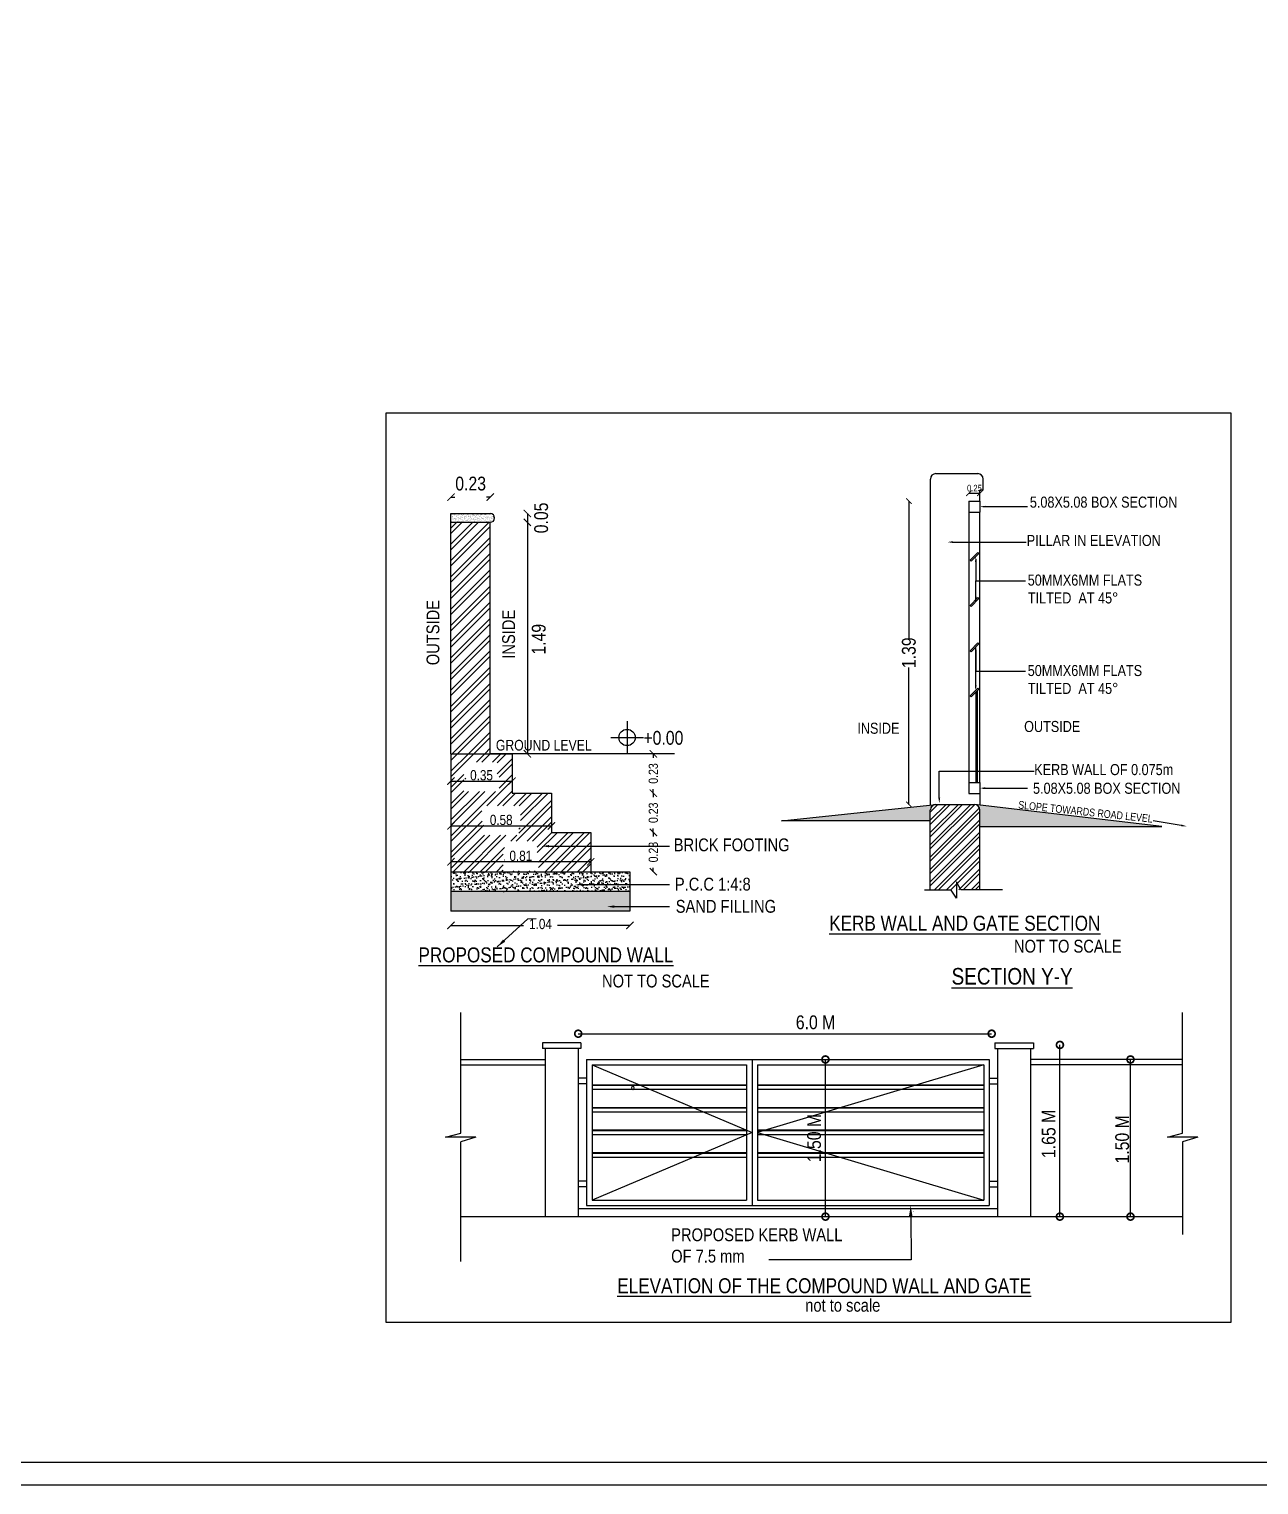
# Model space of a CAD drawing. Header units: metres. Extents: x 127 to 433, y 178 to 269.
# Drawn here: x 180.67 to 206.81, y 178.04 to 208.97 of the extents above; entities that cross this region are included whole.
import ezdxf

# ---------------------------------------------------------------- set-up
doc = ezdxf.new("R2010")
doc.units = ezdxf.units.M
doc.header["$MEASUREMENT"] = 0
doc.layers.add('DIMA', color=11, linetype='Continuous', lineweight=0)
doc.layers.add('TEXT', color=3, linetype='Continuous', lineweight=25)
doc.layers.add('HATCH', color=8, linetype='Continuous')
doc.styles.add('Arial', font='swissc.ttf')
doc.styles.get("Standard").update_dxf_attribs({"font": 'swissc.ttf'})
doc.dimstyles.get("Standard").update_dxf_attribs({"dimtxt": 1.5, "dimasz": 0.18, "dimexe": 0.18, "dimexo": 0.0625, "dimgap": 0.09, "dimtad": 0, "dimzin": 0, "dimdsep": 46, "dimtxsty": 'Standard', "dimcen": 0.09, "dimse1": 1, "dimse2": 1, "dimsd1": 1, "dimsd2": 1, "dimclrt": 256, "dimadec": 0, "dimazin": 0, "dimtfac": 1, "dimtofl": 0, "dimtmove": 0, "dimatfit": 3, "dimfxl": 0, "dimtolj": 1, "dimtzin": 0, "dimarcsym": 0})
pattern_1 = [(37.5, (92955.92725, 5724.55696), (-0.002007312, 0.061399115), [0, -0.04843549, 0, -0.054171273, 0, -0.051781364]), (7.5, (92955.92725, 5724.55696), (0.05639474, 0.08992897), [0, -0.026129673, 0, -0.043655673, 0, -0.016729364]), (327.5, (92955.888055, 5724.55696), (0.099233546, 0.000180328), [0, -0.015932727, 0, -0.057357818, 0, -0.074883818]), (317.5, (92955.888055, 5724.55696), (0.09579159, 0.02796753), [0, -0.007966364, 0, -0.037601236, 0, -0.043018364])]

# ---------------------------------------------------------------- blocks, each defined once
blk = doc.blocks.new('_ARCHTICK')
at = {"color": 0, "linetype": 'ByBlock', "const_width": 0.15}
blk.add_lwpolyline([(-0.5, -0.5), (0.5, 0.5)], dxfattribs=at)
blk = doc.blocks.new('_DotSmall')
at = {"layer": 'DIMA', "color": 6, "const_width": 0.5}
blk.add_lwpolyline([(-0.0625, 0, 1), (0.0625, 0, 1)], format="xyb", close=True, dxfattribs=at)
blk = doc.blocks.new('CW & G')
at = {"layer": 'HATCH'}
h = blk.add_hatch(dxfattribs=at)
h.set_pattern_fill('AR-SAND', color=11, scale=0.031865, style=0)
h.set_pattern_definition(pattern_1)
h.paths.add_polyline_path([(93039.503, 5692.42), (93039.503, 5692.632, -0.352985), (93039.587, 5692.736), (93036.635, 5692.42)])
h = blk.add_hatch(dxfattribs=at)
h.set_pattern_fill('ANSI32', color=11, scale=0.446116, style=0)
h.set_pattern_definition([(45, (92955.92725, 5724.55696), (-0.11829446, 0.11829446), []), (45, (92956.00611, 5724.55696), (-0.11829446, 0.11829446), [])])
h.paths.add_polyline_path([(93040.459, 5692.42), (93039.503, 5692.42), (93039.503, 5691.092), (93040.459, 5691.092)])
h.paths.add_polyline_path([(93040.459, 5692.632, 0.347162), (93040.378, 5692.736), (93040.353, 5692.739), (93039.61, 5692.739), (93039.587, 5692.736, 0.352985), (93039.503, 5692.632), (93039.503, 5692.42), (93040.459, 5692.42)])
h = blk.add_hatch(dxfattribs=at)
h.set_pattern_fill('AR-SAND', color=11, scale=0.031865, style=0)
h.set_pattern_definition(pattern_1)
h.paths.add_polyline_path([(93043.964, 5692.314), (93040.378, 5692.736, -0.347162), (93040.459, 5692.632), (93040.459, 5692.314)])
h = blk.add_hatch(dxfattribs=at)
h.set_pattern_fill('AR-SAND', color=11, scale=0.056083, style=0)
h.set_pattern_definition([(37.5, (92446.7427, 5716.02163), (-0.003532869, 0.108062443), [0, -0.085246464, 0, -0.09534144, 0, -0.0911352]), (7.5, (92446.7427, 5716.02163), (0.09925474, 0.158274982), [0, -0.045988224, 0, -0.076833984, 0, -0.02944368]), (327.5, (92446.67372, 5716.02163), (0.174651041, 0.000317378), [0, -0.0280416, 0, -0.10094976, 0, -0.13179552]), (317.5, (92446.67372, 5716.02163), (0.1685932, 0.049222854), [0, -0.0140208, 0, -0.066178176, 0, -0.07571232])])
h.paths.add_polyline_path([(93030.267, 5691.443), (93030.267, 5691.064), (93033.716, 5691.064), (93033.716, 5691.443)])
h = blk.add_hatch(dxfattribs=at)
h.set_pattern_fill('AR-SAND', color=11, scale=0.028042, style=0)
h.set_pattern_definition([(37.5, (92446.7427, 5716.021626), (-0.0017664346, 0.0540312214), [0, -0.042623232, 0, -0.04767072, 0, -0.0455676]), (7.5, (92446.7427, 5716.021626), (0.0496273705, 0.079137491), [0, -0.022994112, 0, -0.038416992, 0, -0.01472184]), (327.5, (92446.70821, 5716.021626), (0.0873255204, 0.000158689), [0, -0.0140208, 0, -0.05047488, 0, -0.06589776]), (317.5, (92446.70821, 5716.021626), (0.0842966, 0.024611427), [0, -0.0070104, 0, -0.033089088, 0, -0.03785616])])
h.paths.add_polyline_path([(93033.716, 5690.685), (93033.716, 5691.064), (93030.267, 5691.064), (93030.267, 5690.685)])
at = {"color": 3}
for p, q in [((93039.61, 5699.112), (93040.417, 5699.112)), ((93039.503, 5699.005), (93039.503, 5692.726)), ((93040.523, 5698.793), (93040.523, 5699.005)), ((93040.523, 5698.793), (93040.459, 5698.793)), ((93040.459, 5698.581), (93040.459, 5698.793)), ((93040.247, 5698.368), (93040.247, 5693.163)), ((93040.459, 5693.163), (93040.459, 5698.368)), ((93040.406, 5694.928), (93040.406, 5693.163)), ((93040.379, 5694.901), (93040.379, 5693.163)), ((93040.459, 5692.951), (93040.459, 5692.726)), ((93030.454, 5686.405), (93030.454, 5688.733)), ((93044.365, 5686.405), (93044.365, 5688.733)), ((93032.772, 5688.145), (93032.029, 5688.145)), ((93032.029, 5688.145), (93032.029, 5688.039)), ((93032.772, 5688.039), (93032.029, 5688.039)), ((93032.082, 5688.039), (93032.082, 5684.8)), ((93032.719, 5688.039), (93032.719, 5684.8)), ((93032.772, 5688.145), (93032.772, 5688.039)), ((93040.746, 5688.145), (93041.489, 5688.145)), ((93040.746, 5688.145), (93040.746, 5688.039)), ((93040.746, 5688.039), (93041.489, 5688.039)), ((93040.799, 5688.039), (93040.799, 5684.8)), ((93041.436, 5688.039), (93041.436, 5684.8)), ((93041.489, 5688.145), (93041.489, 5688.039)), ((93030.454, 5687.827), (93032.082, 5687.827)), ((93030.454, 5687.721), (93032.082, 5687.721)), ((93032.879, 5687.827), (93040.639, 5687.827)), ((93032.879, 5687.827), (93032.879, 5685.012)), ((93032.985, 5687.721), (93035.962, 5687.721)), ((93032.985, 5687.721), (93036.068, 5686.419)), ((93032.985, 5687.721), (93032.985, 5685.118)), ((93035.962, 5687.721), (93035.962, 5685.118)), ((93036.068, 5687.827), (93036.068, 5685.012)), ((93036.068, 5687.827), (93036.068, 5685.012)), ((93036.175, 5687.721), (93036.175, 5685.118)), ((93036.175, 5687.721), (93040.533, 5687.721)), ((93040.533, 5687.721), (93036.175, 5686.419)), ((93040.533, 5687.721), (93040.533, 5685.118)), ((93040.639, 5687.827), (93040.639, 5685.012)), ((93044.365, 5687.827), (93041.436, 5687.827)), ((93044.365, 5687.721), (93041.436, 5687.721)), ((93032.879, 5687.464), (93032.719, 5687.464)), ((93032.879, 5687.358), (93032.719, 5687.358)), ((93040.639, 5687.464), (93040.799, 5687.464)), ((93040.639, 5687.358), (93040.799, 5687.358)), ((93035.962, 5687.333), (93032.985, 5687.333)), ((93035.962, 5687.324), (93032.985, 5687.324)), ((93035.962, 5687.249), (93032.985, 5687.249)), ((93040.533, 5687.333), (93036.175, 5687.333)), ((93040.533, 5687.324), (93036.175, 5687.324)), ((93040.533, 5687.249), (93036.175, 5687.249)), ((93035.962, 5686.898), (93032.985, 5686.898)), ((93035.962, 5686.888), (93032.985, 5686.888)), ((93035.962, 5686.813), (93032.985, 5686.813)), ((93040.533, 5686.898), (93036.175, 5686.898)), ((93040.533, 5686.888), (93036.175, 5686.888)), ((93040.533, 5686.813), (93036.175, 5686.813)), ((93030.159, 5686.333), (93030.454, 5686.405)), ((93030.748, 5686.333), (93030.159, 5686.333)), ((93030.748, 5686.333), (93030.454, 5686.24)), ((93030.454, 5683.933), (93030.454, 5686.24)), ((93035.962, 5686.462), (93032.985, 5686.462)), ((93035.962, 5686.452), (93032.985, 5686.452)), ((93036.068, 5686.419), (93032.985, 5685.118)), ((93035.962, 5686.377), (93032.985, 5686.377)), ((93040.533, 5686.462), (93036.175, 5686.462)), ((93040.533, 5686.452), (93036.175, 5686.452)), ((93036.175, 5686.419), (93040.533, 5685.118)), ((93040.533, 5686.377), (93036.175, 5686.377)), ((93044.07, 5686.333), (93044.365, 5686.405)), ((93044.66, 5686.333), (93044.07, 5686.333)), ((93044.66, 5686.333), (93044.365, 5686.24)), ((93044.365, 5686.24), (93044.365, 5684.455)), ((93035.962, 5686.026), (93032.985, 5686.026)), ((93035.962, 5686.016), (93032.985, 5686.016)), ((93035.962, 5685.941), (93032.985, 5685.941)), ((93040.533, 5686.026), (93036.175, 5686.026)), ((93040.533, 5686.016), (93036.175, 5686.016)), ((93040.533, 5685.941), (93036.175, 5685.941)), ((93032.879, 5685.481), (93032.719, 5685.481)), ((93032.879, 5685.375), (93032.719, 5685.375)), ((93040.639, 5685.481), (93040.799, 5685.481)), ((93040.639, 5685.375), (93040.799, 5685.375)), ((93032.985, 5685.118), (93035.962, 5685.118)), ((93036.175, 5685.118), (93040.533, 5685.118)), ((93032.719, 5684.959), (93040.799, 5684.959)), ((93032.879, 5685.012), (93040.639, 5685.012))]:
    blk.add_line(p, q, dxfattribs=at)
at = {"color": 6, "ltscale": 0.025}
for p, q in [((93030.267, 5698.657), (93030.343, 5698.657)), ((93031.024, 5698.657), (93030.949, 5698.657)), ((93039.09, 5698.581), (93039.09, 5695.944)), ((93040.247, 5698.734), (93040.459, 5698.734)), ((93031.739, 5698.341), (93031.739, 5698.173)), ((93031.739, 5698.173), (93031.739, 5693.714)), ((93039.09, 5692.739), (93039.09, 5695.375)), ((93034.166, 5693.714), (93034.166, 5693.638)), ((93030.267, 5693.188), (93031.445, 5693.188)), ((93034.166, 5692.957), (93034.166, 5693.032)), ((93034.166, 5692.957), (93034.166, 5692.881)), ((93030.267, 5692.326), (93032.202, 5692.326)), ((93034.166, 5692.2), (93034.166, 5692.275)), ((93034.166, 5692.2), (93034.166, 5692.124)), ((93032.959, 5691.634), (93030.267, 5691.634)), ((93034.166, 5691.443), (93034.166, 5691.518))]:
    blk.add_line(p, q, dxfattribs=at)
at = {"color": 1}
for p, q in [((93040.247, 5698.581), (93040.247, 5698.368)), ((93040.247, 5698.581), (93040.459, 5698.581)), ((93040.459, 5698.581), (93040.459, 5698.368)), ((93030.267, 5698.341), (93031.024, 5698.341)), ((93030.267, 5693.714), (93030.267, 5698.341)), ((93040.247, 5698.368), (93040.459, 5698.368)), ((93030.267, 5698.173), (93031.024, 5698.173)), ((93031.024, 5693.714), (93031.024, 5698.173)), ((93040.269, 5697.444), (93040.419, 5697.594)), ((93040.269, 5697.444), (93040.287, 5697.425)), ((93040.287, 5697.425), (93040.438, 5697.575)), ((93040.419, 5697.594), (93040.438, 5697.575)), ((93040.269, 5696.572), (93040.419, 5696.722)), ((93040.287, 5696.553), (93040.438, 5696.703)), ((93040.419, 5696.722), (93040.438, 5696.703)), ((93040.269, 5696.572), (93040.287, 5696.553)), ((93040.269, 5695.7), (93040.419, 5695.85)), ((93040.287, 5695.681), (93040.438, 5695.832)), ((93040.419, 5695.85), (93040.438, 5695.832)), ((93040.269, 5695.7), (93040.287, 5695.681)), ((93040.269, 5694.828), (93040.419, 5694.978)), ((93040.287, 5694.809), (93040.438, 5694.96)), ((93040.419, 5694.978), (93040.438, 5694.96)), ((93040.269, 5694.828), (93040.287, 5694.809)), ((93030.267, 5693.714), (93031.445, 5693.714)), ((93030.267, 5693.714), (93030.267, 5690.685)), ((93034.574, 5693.714), (93031.024, 5693.714)), ((93031.445, 5693.714), (93031.445, 5692.957)), ((93031.445, 5692.957), (93032.202, 5692.957)), ((93032.202, 5692.957), (93032.202, 5692.2)), ((93040.247, 5693.163), (93040.247, 5692.951)), ((93040.247, 5693.163), (93040.459, 5693.163)), ((93040.247, 5692.951), (93040.459, 5692.951)), ((93040.459, 5693.163), (93040.459, 5692.951)), ((93036.635, 5692.42), (93039.61, 5692.739)), ((93039.61, 5692.739), (93040.353, 5692.739)), ((93043.964, 5692.314), (93040.353, 5692.739)), ((93039.503, 5692.42), (93036.635, 5692.42)), ((93039.503, 5691.092), (93039.503, 5692.632)), ((93040.459, 5691.092), (93040.459, 5692.632)), ((93032.202, 5692.2), (93032.959, 5692.2)), ((93032.959, 5692.2), (93032.959, 5691.443)), ((93040.459, 5692.314), (93043.964, 5692.314)), ((93030.267, 5691.443), (93033.716, 5691.443)), ((93033.716, 5691.443), (93033.716, 5690.685)), ((93033.716, 5691.064), (93030.267, 5691.064)), ((93033.716, 5690.685), (93030.267, 5690.685))]:
    blk.add_line(p, q, dxfattribs=at)
at = {"color": 6}
for p, q in [((93040.512, 5698.474), (93041.374, 5698.474)), ((93039.941, 5697.792), (93041.353, 5697.792)), ((93040.379, 5697.461), (93040.379, 5697.048)), ((93040.379, 5697.048), (93041.334, 5697.048)), ((93040.379, 5696.645), (93040.379, 5697.048)), ((93040.379, 5694.983), (93040.379, 5695.773)), ((93040.379, 5695.717), (93040.379, 5695.304)), ((93040.379, 5695.304), (93041.334, 5695.304)), ((93039.676, 5693.378), (93041.507, 5693.378)), ((93039.676, 5692.867), (93039.676, 5693.378)), ((93040.512, 5693.053), (93041.374, 5693.053)), ((93044.339, 5692.334), (93043.8, 5692.422)), ((93032.159, 5691.935), (93034.48, 5691.935)), ((93032.806, 5691.197), (93034.48, 5691.197)), ((93033.414, 5690.771), (93034.48, 5690.771)), ((93030.267, 5690.408), (93031.664, 5690.408)), ((93033.716, 5690.408), (93032.319, 5690.408)), ((93032.719, 5688.323), (93040.685, 5688.323)), ((93042, 5684.8), (93042, 5688.107)), ((93037.482, 5684.8), (93037.482, 5687.827)), ((93043.36, 5684.8), (93043.36, 5687.827))]:
    blk.add_line(p, q, dxfattribs=at)
blk.add_line((93030.454, 5684.8), (93044.365, 5684.8))
at = {"color": 8}
for p, q in [((93039.125, 5684.8), (93039.131, 5683.965)), ((93039.131, 5683.965), (93036.391, 5683.965))]:
    blk.add_line(p, q, dxfattribs=at)
blk.add_lwpolyline([(93029.019, 5700.281), (93045.295, 5700.281), (93045.295, 5682.759), (93029.019, 5682.759)], close=True)
at = {"color": 3}
for centre, start, end in [((93039.61, 5699.005), 90, 180), ((93040.417, 5699.005), 0, 90)]:
    blk.add_arc(centre, 0.106, start, end, dxfattribs=at)
at = {"color": 1}
for centre, radius, start, end in [((93031.024, 5698.257), 0.0841, 270, 90), ((93039.61, 5692.632), 0.106, 90, 180), ((93040.353, 5692.632), 0.106, 0, 90)]:
    blk.add_arc(centre, radius, start, end, dxfattribs=at)
at = {"color": 7}
blk.add_ellipse((93033.771, 5687.279), major_axis=(-0.0018, -0.0369), ratio=0.480299, dxfattribs=at)
at = {"color": 6}
for points in [[(93040.566, 5698.457), (93040.566, 5698.492), (93040.459, 5698.474)], [(93039.941, 5697.774), (93039.941, 5697.81), (93039.835, 5697.792)], [(93040.362, 5697.408), (93040.397, 5697.408), (93040.379, 5697.514)], [(93040.362, 5696.739), (93040.397, 5696.739), (93040.379, 5696.633)], [(93040.362, 5695.661), (93040.397, 5695.661), (93040.379, 5695.768)], [(93040.397, 5695.036), (93040.362, 5695.036), (93040.379, 5694.93)], [(93040.566, 5693.036), (93040.566, 5693.071), (93040.459, 5693.053)], [(93039.694, 5692.867), (93039.658, 5692.867), (93039.676, 5692.76)], [(93044.342, 5692.351), (93044.336, 5692.316), (93044.444, 5692.317)], [(93032.159, 5691.912), (93032.159, 5691.958), (93032.019, 5691.935)], [(93032.806, 5691.174), (93032.806, 5691.22), (93032.666, 5691.197)], [(93033.414, 5690.747), (93033.414, 5690.794), (93033.274, 5690.771)], [(93039.191, 5684.901), (93039.191, 5684.91), (93039.164, 5684.906)]]:
    blk.add_solid(points, dxfattribs=at)
at = {"color": 8}
blk.add_solid([(93039.09, 5684.8), (93039.161, 5684.8), (93039.125, 5685.012)], dxfattribs=at)
at = {"layer": 'HATCH', "color": 11}
for p, q in [((93030.268, 5698.307), (93030.268, 5698.307)), ((93030.269, 5698.302), (93030.269, 5698.302)), ((93030.274, 5698.315), (93030.274, 5698.315)), ((93030.289, 5698.317), (93030.289, 5698.317)), ((93030.293, 5698.288), (93030.293, 5698.288)), ((93030.297, 5698.277), (93030.297, 5698.277)), ((93030.302, 5698.333), (93030.302, 5698.333)), ((93030.303, 5698.279), (93030.303, 5698.279)), ((93030.303, 5698.272), (93030.303, 5698.272)), ((93030.311, 5698.32), (93030.311, 5698.32)), ((93030.326, 5698.323), (93030.326, 5698.323)), ((93030.338, 5698.315), (93030.338, 5698.315)), ((93030.341, 5698.308), (93030.341, 5698.308)), ((93030.349, 5698.325), (93030.349, 5698.325)), ((93030.354, 5698.327), (93030.354, 5698.327)), ((93030.364, 5698.327), (93030.364, 5698.327)), ((93030.377, 5698.335), (93030.377, 5698.335)), ((93030.379, 5698.281), (93030.379, 5698.281)), ((93030.38, 5698.288), (93030.38, 5698.288)), ((93030.382, 5698.301), (93030.382, 5698.301)), ((93030.387, 5698.33), (93030.387, 5698.33)), ((93030.387, 5698.297), (93030.387, 5698.297)), ((93030.411, 5698.274), (93030.411, 5698.274)), ((93030.413, 5698.323), (93030.413, 5698.323)), ((93030.413, 5698.307), (93030.413, 5698.307)), ((93030.425, 5698.335), (93030.425, 5698.335)), ((93030.425, 5698.315), (93030.425, 5698.315)), ((93030.439, 5698.336), (93030.439, 5698.336)), ((93030.451, 5698.336), (93030.451, 5698.336)), ((93030.453, 5698.282), (93030.453, 5698.282)), ((93030.462, 5698.339), (93030.462, 5698.339)), ((93030.466, 5698.326), (93030.466, 5698.326)), ((93030.468, 5698.288), (93030.468, 5698.288)), ((93030.471, 5698.321), (93030.471, 5698.321)), ((93030.489, 5698.31), (93030.489, 5698.31)), ((93030.495, 5698.299), (93030.495, 5698.299)), ((93030.501, 5698.323), (93030.501, 5698.323)), ((93030.512, 5698.315), (93030.512, 5698.315)), ((93030.523, 5698.336), (93030.523, 5698.336)), ((93030.523, 5698.273), (93030.523, 5698.273)), ((93030.524, 5698.282), (93030.524, 5698.282)), ((93030.526, 5698.275), (93030.526, 5698.275)), ((93030.541, 5698.277), (93030.541, 5698.277)), ((93030.555, 5698.288), (93030.555, 5698.288)), ((93030.562, 5698.311), (93030.562, 5698.311)), ((93030.564, 5698.28), (93030.564, 5698.28)), ((93030.58, 5698.324), (93030.58, 5698.324)), ((93030.588, 5698.323), (93030.588, 5698.323)), ((93030.598, 5698.339), (93030.598, 5698.339)), ((93030.6, 5698.316), (93030.6, 5698.316)), ((93030.6, 5698.285), (93030.6, 5698.285)), ((93030.602, 5698.285), (93030.602, 5698.285)), ((93030.608, 5698.298), (93030.608, 5698.298)), ((93030.613, 5698.293), (93030.613, 5698.293)), ((93030.616, 5698.287), (93030.616, 5698.287)), ((93030.634, 5698.311), (93030.634, 5698.311)), ((93030.637, 5698.271), (93030.637, 5698.271)), ((93030.639, 5698.29), (93030.639, 5698.29)), ((93030.642, 5698.289), (93030.642, 5698.289)), ((93030.672, 5698.34), (93030.672, 5698.34)), ((93030.673, 5698.286), (93030.673, 5698.286)), ((93030.675, 5698.323), (93030.675, 5698.323)), ((93030.677, 5698.295), (93030.677, 5698.295)), ((93030.687, 5698.316), (93030.687, 5698.316)), ((93030.692, 5698.323), (93030.692, 5698.323)), ((93030.692, 5698.297), (93030.692, 5698.297)), ((93030.697, 5698.318), (93030.697, 5698.318)), ((93030.71, 5698.313), (93030.71, 5698.313)), ((93030.715, 5698.3), (93030.715, 5698.3)), ((93030.722, 5698.296), (93030.722, 5698.296)), ((93030.73, 5698.289), (93030.73, 5698.289)), ((93030.743, 5698.339), (93030.743, 5698.339)), ((93030.745, 5698.285), (93030.745, 5698.285)), ((93030.753, 5698.305), (93030.753, 5698.305)), ((93030.763, 5698.324), (93030.763, 5698.324)), ((93030.767, 5698.307), (93030.767, 5698.307)), ((93030.774, 5698.316), (93030.774, 5698.316)), ((93030.783, 5698.314), (93030.783, 5698.314)), ((93030.79, 5698.31), (93030.79, 5698.31)), ((93030.806, 5698.32), (93030.806, 5698.32)), ((93030.817, 5698.289), (93030.817, 5698.289)), ((93030.821, 5698.288), (93030.821, 5698.288)), ((93030.828, 5698.315), (93030.828, 5698.315)), ((93030.834, 5698.295), (93030.834, 5698.295)), ((93030.839, 5698.29), (93030.839, 5698.29)), ((93030.843, 5698.317), (93030.843, 5698.317)), ((93030.85, 5698.324), (93030.85, 5698.324)), ((93030.855, 5698.314), (93030.855, 5698.314)), ((93030.862, 5698.316), (93030.862, 5698.316)), ((93030.866, 5698.32), (93030.866, 5698.32)), ((93030.894, 5698.289), (93030.894, 5698.289)), ((93030.904, 5698.325), (93030.904, 5698.325)), ((93030.904, 5698.289), (93030.904, 5698.289)), ((93030.918, 5698.327), (93030.918, 5698.327)), ((93030.918, 5698.319), (93030.918, 5698.319)), ((93030.923, 5698.314), (93030.923, 5698.314)), ((93030.931, 5698.317), (93030.931, 5698.317)), ((93030.937, 5698.324), (93030.937, 5698.324)), ((93030.941, 5698.33), (93030.941, 5698.33)), ((93030.948, 5698.292), (93030.948, 5698.292)), ((93030.949, 5698.316), (93030.949, 5698.316)), ((93030.966, 5698.289), (93030.966, 5698.289)), ((93030.979, 5698.335), (93030.979, 5698.335)), ((93030.992, 5698.289), (93030.992, 5698.289)), ((93030.994, 5698.337), (93030.994, 5698.337)), ((93031.004, 5698.318), (93031.004, 5698.318)), ((93031.008, 5698.339), (93031.008, 5698.339)), ((93031.016, 5698.34), (93031.016, 5698.34)), ((93031.025, 5698.324), (93031.025, 5698.324)), ((93031.032, 5698.317), (93031.032, 5698.317)), ((93031.036, 5698.316), (93031.036, 5698.316)), ((93031.042, 5698.291), (93031.042, 5698.291)), ((93031.042, 5698.271), (93031.042, 5698.271)), ((93031.06, 5698.291), (93031.06, 5698.291)), ((93031.065, 5698.286), (93031.065, 5698.286)), ((93031.076, 5698.317), (93031.076, 5698.317)), ((93031.079, 5698.289), (93031.079, 5698.289)), ((93031.08, 5698.276), (93031.08, 5698.276)), ((93031.095, 5698.278), (93031.095, 5698.278)), ((93030.267, 5698.061), (93030.378, 5698.173)), ((93030.267, 5697.749), (93030.691, 5698.173)), ((93030.267, 5697.437), (93031.003, 5698.173)), ((93030.267, 5697.957), (93030.483, 5698.173)), ((93030.267, 5697.645), (93030.795, 5698.173)), ((93030.267, 5697.333), (93031.024, 5698.09)), ((93030.27, 5698.253), (93030.27, 5698.253)), ((93030.271, 5698.2), (93030.271, 5698.2)), ((93030.271, 5698.199), (93030.271, 5698.199)), ((93030.273, 5698.245), (93030.273, 5698.245)), ((93030.276, 5698.195), (93030.276, 5698.195)), ((93030.284, 5698.182), (93030.284, 5698.182)), ((93030.296, 5698.175), (93030.296, 5698.175)), ((93030.3, 5698.245), (93030.3, 5698.245)), ((93030.305, 5698.225), (93030.305, 5698.225)), ((93030.314, 5698.247), (93030.314, 5698.247)), ((93030.316, 5698.218), (93030.316, 5698.218)), ((93030.326, 5698.176), (93030.326, 5698.176)), ((93030.327, 5698.25), (93030.327, 5698.25)), ((93030.337, 5698.25), (93030.337, 5698.25)), ((93030.34, 5698.178), (93030.34, 5698.178)), ((93030.343, 5698.254), (93030.343, 5698.254)), ((93030.345, 5698.2), (93030.345, 5698.2)), ((93030.349, 5698.252), (93030.349, 5698.252)), ((93030.355, 5698.224), (93030.355, 5698.224)), ((93030.36, 5698.245), (93030.36, 5698.245)), ((93030.36, 5698.219), (93030.36, 5698.219)), ((93030.363, 5698.181), (93030.363, 5698.181)), ((93030.371, 5698.182), (93030.371, 5698.182)), ((93030.375, 5698.255), (93030.375, 5698.255)), ((93030.381, 5698.227), (93030.381, 5698.227)), ((93030.383, 5698.175), (93030.383, 5698.175)), ((93030.383, 5698.173), (93030.383, 5698.173)), ((93030.384, 5698.197), (93030.384, 5698.197)), ((93030.39, 5698.257), (93030.39, 5698.257)), ((93030.401, 5698.186), (93030.401, 5698.186)), ((93030.403, 5698.218), (93030.403, 5698.218)), ((93030.413, 5698.26), (93030.413, 5698.26)), ((93030.415, 5698.253), (93030.415, 5698.253)), ((93030.416, 5698.188), (93030.416, 5698.188)), ((93030.417, 5698.199), (93030.417, 5698.199)), ((93030.436, 5698.253), (93030.436, 5698.253)), ((93030.438, 5698.191), (93030.438, 5698.191)), ((93030.439, 5698.249), (93030.439, 5698.249)), ((93030.444, 5698.244), (93030.444, 5698.244)), ((93030.448, 5698.245), (93030.448, 5698.245)), ((93030.451, 5698.265), (93030.451, 5698.265)), ((93030.454, 5698.228), (93030.454, 5698.228)), ((93030.456, 5698.174), (93030.456, 5698.174)), ((93030.459, 5698.182), (93030.459, 5698.182)), ((93030.465, 5698.267), (93030.465, 5698.267)), ((93030.469, 5698.222), (93030.469, 5698.222)), ((93030.47, 5698.175), (93030.47, 5698.175)), ((93030.477, 5698.196), (93030.477, 5698.196)), ((93030.488, 5698.27), (93030.488, 5698.27)), ((93030.49, 5698.218), (93030.49, 5698.218)), ((93030.491, 5698.256), (93030.491, 5698.256)), ((93030.491, 5698.198), (93030.491, 5698.198)), ((93030.492, 5698.202), (93030.492, 5698.202)), ((93030.497, 5698.196), (93030.497, 5698.196)), ((93030.502, 5698.191), (93030.502, 5698.191)), ((93030.514, 5698.201), (93030.514, 5698.201)), ((93030.523, 5698.253), (93030.523, 5698.253)), ((93030.526, 5698.228), (93030.526, 5698.228)), ((93030.528, 5698.174), (93030.528, 5698.174)), ((93030.529, 5698.269), (93030.529, 5698.269)), ((93030.535, 5698.245), (93030.535, 5698.245)), ((93030.546, 5698.183), (93030.546, 5698.183)), ((93030.552, 5698.206), (93030.552, 5698.206)), ((93030.553, 5698.246), (93030.553, 5698.246)), ((93030.558, 5698.175), (93030.558, 5698.175)), ((93030.564, 5698.257), (93030.564, 5698.257)), ((93030.566, 5698.203), (93030.566, 5698.203)), ((93030.567, 5698.208), (93030.567, 5698.208)), ((93030.578, 5698.218), (93030.578, 5698.218)), ((93030.581, 5698.221), (93030.581, 5698.221)), ((93030.586, 5698.216), (93030.586, 5698.216)), ((93030.589, 5698.211), (93030.589, 5698.211)), ((93030.602, 5698.231), (93030.602, 5698.231)), ((93030.604, 5698.177), (93030.604, 5698.177)), ((93030.61, 5698.194), (93030.61, 5698.194)), ((93030.611, 5698.253), (93030.611, 5698.253)), ((93030.622, 5698.245), (93030.622, 5698.245)), ((93030.628, 5698.216), (93030.628, 5698.216)), ((93030.633, 5698.183), (93030.633, 5698.183)), ((93030.636, 5698.257), (93030.636, 5698.257)), ((93030.637, 5698.203), (93030.637, 5698.203)), ((93030.642, 5698.218), (93030.642, 5698.218)), ((93030.645, 5698.175), (93030.645, 5698.175)), ((93030.665, 5698.245), (93030.665, 5698.245)), ((93030.665, 5698.221), (93030.665, 5698.221)), ((93030.665, 5698.218), (93030.665, 5698.218)), ((93030.67, 5698.241), (93030.67, 5698.241)), ((93030.675, 5698.232), (93030.675, 5698.232)), ((93030.677, 5698.178), (93030.677, 5698.178)), ((93030.695, 5698.218), (93030.695, 5698.218)), ((93030.698, 5698.253), (93030.698, 5698.253)), ((93030.703, 5698.226), (93030.703, 5698.226)), ((93030.71, 5698.246), (93030.71, 5698.246)), ((93030.711, 5698.259), (93030.711, 5698.259)), ((93030.713, 5698.205), (93030.713, 5698.205)), ((93030.718, 5698.228), (93030.718, 5698.228)), ((93030.721, 5698.183), (93030.721, 5698.183)), ((93030.723, 5698.193), (93030.723, 5698.193)), ((93030.728, 5698.188), (93030.728, 5698.188)), ((93030.732, 5698.175), (93030.732, 5698.175)), ((93030.74, 5698.231), (93030.74, 5698.231)), ((93030.747, 5698.231), (93030.747, 5698.231)), ((93030.749, 5698.27), (93030.749, 5698.27)), ((93030.749, 5698.177), (93030.749, 5698.177)), ((93030.752, 5698.218), (93030.752, 5698.218)), ((93030.755, 5698.265), (93030.755, 5698.265)), ((93030.779, 5698.243), (93030.779, 5698.243)), ((93030.779, 5698.236), (93030.779, 5698.236)), ((93030.785, 5698.26), (93030.785, 5698.26)), ((93030.785, 5698.253), (93030.785, 5698.253)), ((93030.787, 5698.206), (93030.787, 5698.206)), ((93030.793, 5698.238), (93030.793, 5698.238)), ((93030.797, 5698.246), (93030.797, 5698.246)), ((93030.807, 5698.217), (93030.807, 5698.217)), ((93030.808, 5698.183), (93030.808, 5698.183)), ((93030.812, 5698.213), (93030.812, 5698.213)), ((93030.816, 5698.241), (93030.816, 5698.241)), ((93030.82, 5698.176), (93030.82, 5698.176)), ((93030.823, 5698.234), (93030.823, 5698.234)), ((93030.824, 5698.18), (93030.824, 5698.18)), ((93030.837, 5698.19), (93030.837, 5698.19)), ((93030.84, 5698.219), (93030.84, 5698.219)), ((93030.854, 5698.246), (93030.854, 5698.246)), ((93030.857, 5698.26), (93030.857, 5698.26)), ((93030.858, 5698.206), (93030.858, 5698.206)), ((93030.863, 5698.267), (93030.863, 5698.267)), ((93030.869, 5698.248), (93030.869, 5698.248)), ((93030.873, 5698.253), (93030.873, 5698.253)), ((93030.88, 5698.177), (93030.88, 5698.177)), ((93030.884, 5698.246), (93030.884, 5698.246)), ((93030.891, 5698.251), (93030.891, 5698.251)), ((93030.891, 5698.242), (93030.891, 5698.242)), ((93030.894, 5698.179), (93030.894, 5698.179)), ((93030.895, 5698.183), (93030.895, 5698.183)), ((93030.896, 5698.237), (93030.896, 5698.237)), ((93030.896, 5698.235), (93030.896, 5698.235)), ((93030.898, 5698.181), (93030.898, 5698.181)), ((93030.907, 5698.176), (93030.907, 5698.176)), ((93030.917, 5698.182), (93030.917, 5698.182)), ((93030.921, 5698.215), (93030.921, 5698.215)), ((93030.927, 5698.219), (93030.927, 5698.219)), ((93030.929, 5698.256), (93030.929, 5698.256)), ((93030.932, 5698.263), (93030.932, 5698.263)), ((93030.934, 5698.209), (93030.934, 5698.209)), ((93030.944, 5698.258), (93030.944, 5698.258)), ((93030.949, 5698.189), (93030.949, 5698.189)), ((93030.954, 5698.184), (93030.954, 5698.184)), ((93030.955, 5698.187), (93030.955, 5698.187)), ((93030.96, 5698.254), (93030.96, 5698.254)), ((93030.967, 5698.261), (93030.967, 5698.261)), ((93030.968, 5698.235), (93030.968, 5698.235)), ((93030.97, 5698.188), (93030.97, 5698.188)), ((93030.97, 5698.181), (93030.97, 5698.181)), ((93030.972, 5698.246), (93030.972, 5698.246)), ((93030.976, 5698.267), (93030.976, 5698.267)), ((93030.981, 5698.262), (93030.981, 5698.262)), ((93030.983, 5698.183), (93030.983, 5698.183)), ((93030.993, 5698.191), (93030.993, 5698.191)), ((93030.994, 5698.176), (93030.994, 5698.176)), ((93031.005, 5698.266), (93031.005, 5698.266)), ((93031.005, 5698.239), (93031.005, 5698.239)), ((93031.006, 5698.264), (93031.006, 5698.264)), ((93031.007, 5698.21), (93031.007, 5698.21)), ((93031.014, 5698.219), (93031.014, 5698.219)), ((93031.02, 5698.268), (93031.02, 5698.268)), ((93031.031, 5698.196), (93031.031, 5698.196)), ((93031.033, 5698.214), (93031.033, 5698.214)), ((93031.038, 5698.209), (93031.038, 5698.209)), ((93031.044, 5698.237), (93031.044, 5698.237)), ((93031.045, 5698.198), (93031.045, 5698.198)), ((93031.045, 5698.183), (93031.045, 5698.183)), ((93031.047, 5698.254), (93031.047, 5698.254)), ((93031.059, 5698.246), (93031.059, 5698.246)), ((93031.063, 5698.187), (93031.063, 5698.187)), ((93031.068, 5698.201), (93031.068, 5698.201)), ((93031.077, 5698.263), (93031.077, 5698.263)), ((93031.079, 5698.209), (93031.079, 5698.209)), ((93031.089, 5698.264), (93031.089, 5698.264)), ((93030.267, 5697.125), (93031.024, 5697.882)), ((93030.267, 5697.02), (93031.024, 5697.778)), ((93030.267, 5696.812), (93031.024, 5697.569)), ((93030.267, 5696.708), (93031.024, 5697.465)), ((93030.267, 5696.5), (93031.024, 5697.257)), ((93030.267, 5696.396), (93031.024, 5697.153)), ((93030.267, 5696.188), (93031.024, 5696.945)), ((93030.267, 5696.084), (93031.024, 5696.841)), ((93030.267, 5695.875), (93031.024, 5696.633)), ((93030.267, 5695.771), (93031.024, 5696.528)), ((93030.267, 5695.563), (93031.024, 5696.32)), ((93030.267, 5695.459), (93031.024, 5696.216)), ((93030.267, 5695.251), (93031.024, 5696.008)), ((93030.267, 5695.147), (93031.024, 5695.904)), ((93030.267, 5694.938), (93031.024, 5695.696)), ((93030.267, 5694.834), (93031.024, 5695.592)), ((93030.267, 5694.626), (93031.024, 5695.383)), ((93030.267, 5694.522), (93031.024, 5695.279)), ((93030.267, 5694.314), (93031.024, 5695.071)), ((93030.267, 5694.21), (93031.024, 5694.967)), ((93030.267, 5694.002), (93031.024, 5694.759)), ((93030.267, 5693.897), (93031.024, 5694.655)), ((93030.292, 5693.714), (93031.024, 5694.446)), ((93030.396, 5693.714), (93031.024, 5694.342)), ((93030.604, 5693.714), (93031.024, 5694.134)), ((93030.708, 5693.714), (93031.024, 5694.03)), ((93030.917, 5693.714), (93031.024, 5693.822)), ((93030.267, 5693.689), (93030.292, 5693.714)), ((93030.267, 5693.377), (93030.604, 5693.714)), ((93030.267, 5693.585), (93030.396, 5693.714)), ((93030.267, 5693.273), (93030.708, 5693.714)), ((93030.757, 5693.554), (93030.917, 5693.714)), ((93030.861, 5693.554), (93031.021, 5693.714)), ((93031.021, 5693.714), (93031.024, 5693.718)), ((93031.069, 5693.554), (93031.229, 5693.714)), ((93031.158, 5693.539), (93031.333, 5693.714)), ((93031.158, 5693.331), (93031.445, 5693.618)), ((93031.194, 5693.263), (93031.445, 5693.514)), ((93030.267, 5693.065), (93030.518, 5693.315)), ((93030.533, 5693.223), (93030.554, 5693.245)), ((93031.194, 5693.055), (93031.445, 5693.306)), ((93030.267, 5692.961), (93030.518, 5693.211)), ((93030.267, 5692.752), (93030.518, 5693.003)), ((93030.267, 5692.44), (93030.814, 5692.987)), ((93030.267, 5692.128), (93031.126, 5692.987)), ((93030.267, 5692.648), (93030.606, 5692.987)), ((93030.267, 5692.336), (93030.918, 5692.987)), ((93030.957, 5692.713), (93031.445, 5693.201)), ((93031.165, 5692.713), (93031.445, 5692.993)), ((93031.269, 5692.713), (93031.513, 5692.957)), ((93031.477, 5692.713), (93031.721, 5692.957)), ((93031.582, 5692.713), (93031.825, 5692.957)), ((93031.609, 5692.533), (93032.033, 5692.957)), ((93031.609, 5692.429), (93032.137, 5692.957)), ((93031.523, 5692.031), (93032.202, 5692.709)), ((93031.573, 5692.184), (93032.202, 5692.813)), ((93030.267, 5692.024), (93030.86, 5692.617)), ((93030.267, 5691.816), (93030.871, 5692.419)), ((93031.732, 5692.031), (93032.202, 5692.501)), ((93031.836, 5692.031), (93032.202, 5692.397)), ((93030.267, 5691.711), (93030.897, 5692.341)), ((93030.267, 5691.503), (93030.91, 5692.146)), ((93030.311, 5691.443), (93031.014, 5692.146)), ((93030.519, 5691.443), (93031.222, 5692.146)), ((93030.623, 5691.443), (93031.326, 5692.146)), ((93031.419, 5692.031), (93031.535, 5692.146)), ((93031.573, 5692.265), (93031.599, 5692.291)), ((93031.927, 5691.914), (93032.213, 5692.2)), ((93031.927, 5691.81), (93032.317, 5692.2)), ((93031.951, 5691.626), (93032.525, 5692.2)), ((93031.951, 5691.522), (93032.629, 5692.2)), ((93032.08, 5691.443), (93032.838, 5692.2)), ((93032.185, 5691.443), (93032.942, 5692.2)), ((93030.831, 5691.443), (93031.3, 5691.911)), ((93032.393, 5691.443), (93032.959, 5692.009)), ((93032.497, 5691.443), (93032.959, 5691.905)), ((93030.935, 5691.443), (93031.275, 5691.782)), ((93031.144, 5691.443), (93031.275, 5691.574)), ((93031.295, 5691.669), (93031.3, 5691.674)), ((93032.705, 5691.443), (93032.959, 5691.697)), ((93032.809, 5691.443), (93032.959, 5691.593)), ((93031.248, 5691.443), (93031.275, 5691.47)), ((93031.456, 5691.443), (93031.476, 5691.463)), ((93031.56, 5691.443), (93031.58, 5691.463)), ((93031.768, 5691.443), (93031.788, 5691.463)), ((93031.872, 5691.443), (93031.892, 5691.463)), ((93039.907, 5691.089), (93039.39, 5691.089)), ((93040.008, 5690.936), (93039.907, 5691.089)), ((93040.088, 5691.092), (93040.008, 5691.246)), ((93040.008, 5691.246), (93040.008, 5690.936)), ((93040.894, 5691.092), (93040.088, 5691.092))]:
    blk.add_line(p, q, dxfattribs=at)
at = {"layer": 'TEXT'}
for p, q in [((93033.66, 5694.343), (93033.66, 5693.714)), ((93033.346, 5694.028), (93033.974, 5694.028))]:
    blk.add_line(p, q, dxfattribs=at)
blk.add_circle((93033.66, 5694.028), 0.157, dxfattribs=at)
at = {"color": 11, "ltscale": 0.025}
for p, xscale, yscale, zscale, rotation in [((93030.267, 5698.657), 0.140207999999825, 0.140207999999825, 0.140207999999825, 180), ((93039.09, 5698.581), 0.1062181818174577, 0.1062181818174577, 0.1062181818174577, 90), ((93040.247, 5698.734), 0.1062181818180102, 0.1062181818180102, 0.1062181818180102, 180), ((93031.739, 5698.341), 0.1402079999994567, 0.1402079999994567, 0.1402079999994567, 90), ((93031.739, 5698.173), 0.1402079999994567, 0.1402079999994567, 0.1402079999994567, 90), ((93031.739, 5698.173), 0.1402079999994567, 0.1402079999994567, 0.1402079999994567, 270), ((93031.739, 5693.714), 0.1402079999994567, 0.1402079999994567, 0.1402079999994567, 270), ((93034.166, 5693.714), 0.1402079999994567, 0.1402079999994567, 0.1402079999994567, 90), ((93030.267, 5693.188), 0.140207999999825, 0.140207999999825, 0.140207999999825, 180), ((93034.166, 5692.957), 0.1402079999994567, 0.1402079999994567, 0.1402079999994567, 90), ((93034.166, 5692.957), 0.1402079999994567, 0.1402079999994567, 0.1402079999994567, 270), ((93039.09, 5692.739), 0.1062181818174577, 0.1062181818174577, 0.1062181818174577, 270), ((93030.267, 5692.326), 0.140207999999825, 0.140207999999825, 0.140207999999825, 180), ((93034.166, 5692.2), 0.1402079999994567, 0.1402079999994567, 0.1402079999994567, 270), ((93034.166, 5692.2), 0.1402079999994567, 0.1402079999994567, 0.1402079999994567, 90), ((93030.267, 5691.634), 0.140207999999825, 0.140207999999825, 0.140207999999825, 180), ((93034.166, 5691.443), 0.1402079999994567, 0.1402079999994567, 0.1402079999994567, 270)]:
    blk.add_blockref('_ARCHTICK', p, dxfattribs=dict(at, xscale=xscale, yscale=yscale, zscale=zscale, rotation=rotation))
for p, xscale, yscale, zscale in [((93031.024, 5698.657), 0.140207999999825, 0.140207999999825, 0.140207999999825), ((93040.459, 5698.734), 0.1062181818180102, 0.1062181818180102, 0.1062181818180102), ((93031.445, 5693.188), 0.140207999999825, 0.140207999999825, 0.140207999999825), ((93032.202, 5692.326), 0.140207999999825, 0.140207999999825, 0.140207999999825), ((93032.959, 5691.634), 0.140207999999825, 0.140207999999825, 0.140207999999825)]:
    blk.add_blockref('_ARCHTICK', p, dxfattribs=dict(at, xscale=xscale, yscale=yscale, zscale=zscale))
at = {"color": 11, "xscale": 0.140207999999825, "yscale": 0.140207999999825, "zscale": 0.140207999999825, "rotation": 180}
blk.add_blockref('_ARCHTICK', (93030.267, 5690.408), dxfattribs=at)
at = {"color": 11, "xscale": 0.140207999999825, "yscale": 0.140207999999825, "zscale": 0.140207999999825}
blk.add_blockref('_ARCHTICK', (93033.716, 5690.408), dxfattribs=at)
at = {"color": 8, "xscale": 0.2655454545451175, "yscale": 0.2655454545451175, "zscale": 0.2655454545451175}
for p, rotation in [((93032.719, 5688.323), 180), ((93042, 5688.107), 90), ((93037.482, 5687.827), 90), ((93043.36, 5687.827), 90), ((93037.482, 5684.8), 270), ((93042, 5684.8), 270), ((93043.36, 5684.8), 270)]:
    blk.add_blockref('_DotSmall', p, dxfattribs=dict(at, rotation=rotation))
blk.add_blockref('_DotSmall', (93040.685, 5688.323), dxfattribs=at)
at = {"color": 4, "ltscale": 0.025, "attachment_point": 5, "style": 'Arial'}
for s, insert, char_height in [('0.23', (93030.646, 5698.917), 0.2655), ('0.25', (93040.353, 5698.83), 0.1275), ('0.35', (93030.856, 5693.3), 0.1963), ('0.58', (93031.235, 5692.439), 0.1963), ('0.81', (93031.613, 5691.748), 0.1963)]:
    blk.add_mtext(s, dxfattribs=dict(at, insert=insert, char_height=char_height))
at = {"color": 4, "ltscale": 0.025, "attachment_point": 5, "rotation": 90, "style": 'Arial'}
for s, insert, char_height in [('0.05', (93032.006, 5698.257), 0.2655), ('1.49', (93031.959, 5695.92), 0.2655), ('1.39', (93039.09, 5695.66), 0.2655), ('0.23', (93034.166, 5693.335), 0.177), ('0.23', (93034.166, 5692.578), 0.177), ('0.23', (93034.166, 5691.821), 0.177)]:
    blk.add_mtext(s, dxfattribs=dict(at, insert=insert, char_height=char_height))
at = {"color": 4, "insert": (93043.796, 5692.535), "char_height": 0.14871, "attachment_point": 3, "rotation": 353.9652, "style": 'Arial'}
blk.add_mtext('\\A1;SLOPE TOWARDS ROAD LEVEL', dxfattribs=at)
at = {"color": 4, "insert": (93031.992, 5690.435), "char_height": 0.1963, "attachment_point": 5, "style": 'Arial'}
blk.add_mtext('1.04', dxfattribs=at)
at = {"layer": 'TEXT', "style": 'Arial'}
for s, height, p in [('5.08X5.08 BOX SECTION', 0.21244, (93041.421, 5698.455)), ('PILLAR IN ELEVATION', 0.21244, (93041.361, 5697.717)), ('50MMX6MM FLATS ', 0.21244, (93041.38, 5696.954)), ('TILTED  AT 45°', 0.21244, (93041.383, 5696.61)), ('50MMX6MM FLATS ', 0.21244, (93041.38, 5695.212)), ('TILTED  AT 45°', 0.21244, (93041.383, 5694.867)), ('OUTSIDE', 0.2124, (93041.311, 5694.134)), ('+0.00', 0.2655, (93033.975, 5693.889)), ('INSIDE', 0.2124, (93038.097, 5694.1)), ('GROUND LEVEL', 0.20574, (93031.132, 5693.777)), ('KERB WALL OF 0.075m', 0.21244, (93041.505, 5693.304)), ('5.08X5.08 BOX SECTION', 0.21244, (93041.482, 5692.944)), ('BRICK FOOTING', 0.24689, (93034.56, 5691.837)), ('%%UPROPOSED COMPOUND WALL', 0.28804, (93029.64, 5689.697))]:
    blk.add_text(s, height=height, dxfattribs=at).set_placement(p)
for s, height, p in [('OUTSIDE', 0.2469, (93030.043, 5695.42)), ('INSIDE', 0.2469, (93031.501, 5695.545)), ('1.50 M', 0.2655, (93043.332, 5685.823))]:
    blk.add_text(s, height=height, rotation=90, dxfattribs=at).set_placement(p)
for s, insert, char_height, attachment_point in [('\\A1;P.C.C 1:4:8', (93034.581, 5691.327), 0.24689, 1), ('\\A1;SAND FILLING', (93034.598, 5690.9), 0.24689, 1), ('{\\LKERB WALL AND GATE SECTION}', (93037.555, 5690.449), 0.28804, 4), ('NOT TO SCALE', (93041.115, 5690.007), 0.24689, 4), ('{\\LSECTION Y-Y}', (93039.913, 5689.427), 0.31865, 4), ('NOT TO SCALE', (93033.178, 5689.336), 0.24689, 4), ('6.0 M', (93037.292, 5688.541), 0.2655, 5), ('PROPOSED KERB WALL\\POF 7.5 mm', (93034.51, 5684.243), 0.24689, 4), ('{\\LELEVATION OF THE COMPOUND WALL AND GATE}', (93033.472, 5683.613), 0.28804, 1), ('not to scale', (93037.093, 5683.091), 0.24689, 4)]:
    blk.add_mtext(s, dxfattribs=dict(at, insert=insert, char_height=char_height, attachment_point=attachment_point))
at = {"layer": 'TEXT', "char_height": 0.2655, "attachment_point": 5, "rotation": 90, "style": 'Arial'}
for s, insert in [('1.65 M', (93041.784, 5686.393)), ('1.50 M', (93037.265, 5686.313))]:
    blk.add_mtext(s, dxfattribs=dict(at, insert=insert))
at = {"color": 7}
blk.add_leader([(93031.158, 5689.994), (93031.747, 5690.535), (93031.907, 5690.539)], dimstyle='Standard', override={"dimtxt": 0.18, "dimasz": 0.18, "dimexe": 0.18, "dimexo": 0.18, "dimgap": 0.18, "dimtxsty": 'Arial', "dimfxl": 0.5}, dxfattribs=at)

msp = doc.modelspace()

# ---------------------------------------------------------------- linework, layer by layer
for points in [[(323.645, 178.038), (323.645, 268.526), (165.294, 268.526), (165.294, 178.038)], [(323.165, 178.518), (323.165, 268.046), (165.774, 268.046), (165.774, 178.518)]]:
    msp.add_lwpolyline(points, close=True)

# ---------------------------------------------------------------- block references
at = {"xscale": 1.10330063351414, "yscale": 1.10330063351414, "zscale": 1.10330063351414}
msp.add_blockref('CW & G', (-102450.714, -6088.305), dxfattribs=at)

doc.saveas('drawing.dxf')
